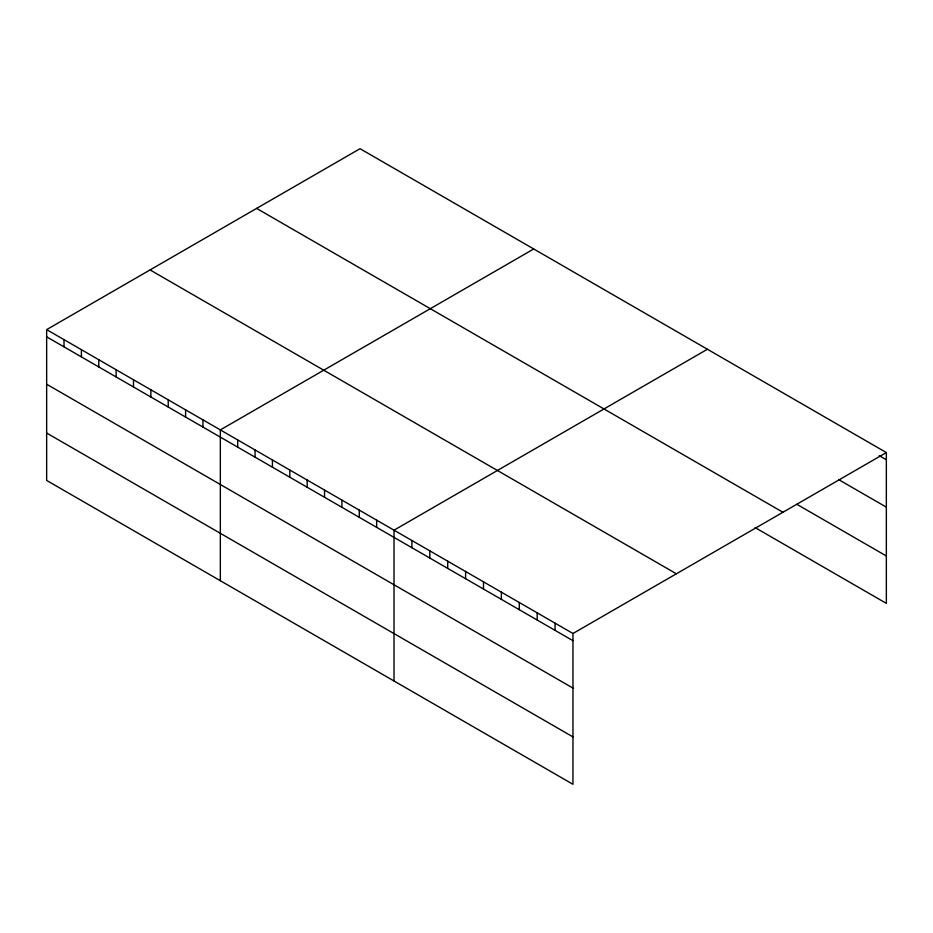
<?xml version="1.0" encoding="UTF-8"?>
<svg xmlns="http://www.w3.org/2000/svg" width="933" height="933" viewBox="0 0 933 933"><rect width="100%" height="100%" fill="white"/><g stroke="black" fill="none" stroke-linecap="round" stroke-linejoin="round"><path stroke-width="1.4" d="M572.967 688.087L572.967 633.495L46.65 329.629L46.65 480.437L572.967 784.303L572.967 688.087L46.65 384.221M755.124 527.6L886.35 603.371L886.35 452.563L360.033 148.697L46.65 329.629M533.723 248.983L220.34 429.903L220.34 580.711M707.401 349.257L394.018 530.189L394.018 680.985M572.967 633.495L886.35 452.563M879.189 455.631L886.35 459.771M838.627 479.609L886.35 507.155M796.875 504.321L886.35 555.975M256.622 208.409L782.939 512.275M150.061 269.929L676.378 573.795M46.65 336.836L572.967 640.703M46.65 433.04L572.967 736.907M555.065 623.162L555.065 630.37M537.175 612.829L537.175 620.037M519.284 602.508L519.284 609.704M501.383 592.175L501.383 599.371M483.492 581.842L483.492 589.038M465.602 571.509L465.602 578.705M447.7 561.176L447.7 568.384M429.81 550.843L429.81 558.051M411.908 540.51L411.908 547.718M376.652 520.159L376.652 527.355M359.287 510.129L359.287 517.325M341.91 500.1L341.91 507.295M324.544 490.07L324.544 497.277M307.179 480.04L307.179 487.248M289.813 470.022L289.813 477.218M272.436 459.992L272.436 467.188M255.071 449.963L255.071 457.158M237.705 439.933L237.705 447.14M202.962 419.885L202.962 427.081M185.597 409.855L185.597 417.051M168.232 399.825L168.232 407.021M150.866 389.796L150.866 397.003M133.489 379.766L133.489 386.973M116.124 369.748L116.124 376.944M98.758 359.718L98.758 366.914M81.393 349.688L81.393 356.884M64.015 339.659L64.015 346.866"/></g></svg>
